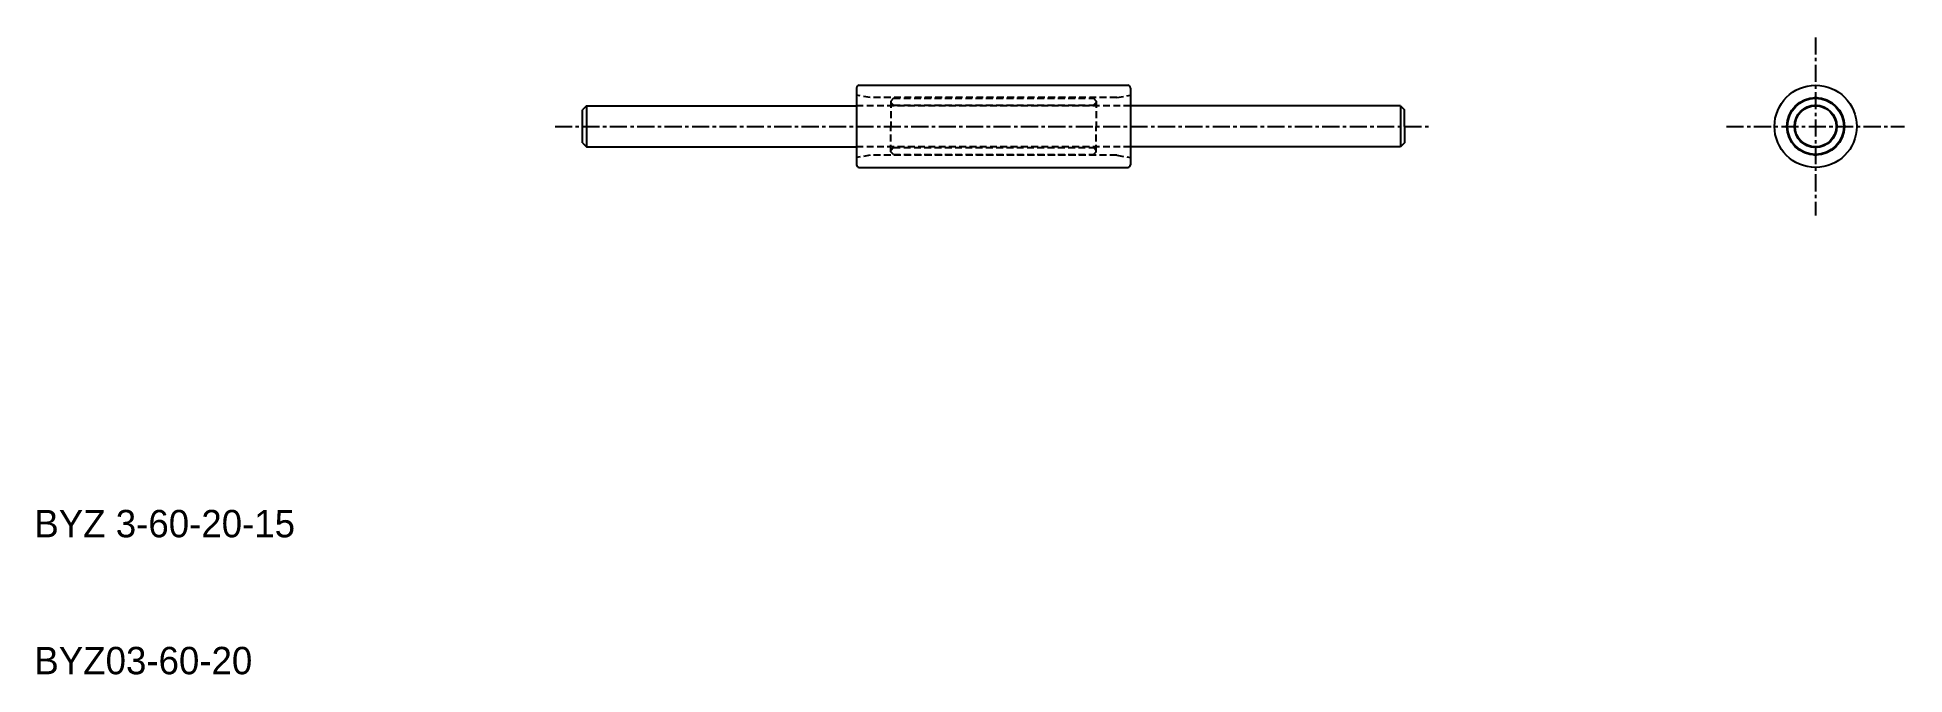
# Model space of a CAD drawing. Extents: x 10 to 146, y 10 to 56.
import ezdxf

# ---------------------------------------------------------------- set-up
doc = ezdxf.new("R2010")
doc.units = 0
doc.linetypes.add('CENTER', pattern=[2, 1.25, -0.25, 0.25, -0.25])
doc.linetypes.add('DASHED', pattern=[0.75, 0.5, -0.25])
doc.layers.get('0').update_dxf_attribs({"linetype": 'CONTINUOUS'})
doc.layers.add('CENTER', color=1, linetype='CENTER')

# ---------------------------------------------------------------- blocks, each defined once
blk = doc.blocks.new('BGSC3')
at = {"color": 3, "linetype": 'DASHED'}
for p, q in [((0.2, 2.05), (0, 1.85)), ((0, 1.85), (0, 0)), ((0.2, 1.55), (0, 1.75)), ((0.2, 2.05), (14.8, 2.05)), ((0.2, 1.55), (14.8, 1.55)), ((14.8, 2.05), (15, 1.85)), ((14.8, 1.55), (15, 1.75)), ((15, 1.85), (15, 0)), ((0, -1.85), (0, 0)), ((15, -1.85), (15, 0)), ((0.2, -1.55), (0, -1.75)), ((0.2, -2.05), (0, -1.85)), ((0.2, -1.55), (14.8, -1.55)), ((0.2, -2.05), (14.8, -2.05)), ((14.8, -1.55), (15, -1.75)), ((15, -1.85), (14.8, -2.05))]:
    blk.add_line(p, q, dxfattribs=at)
at = {"layer": 'CENTER', "color": 1, "linetype": 'CENTER'}
blk.add_line((-0.5, 0), (15.5, 0), dxfattribs=at)

msp = doc.modelspace()

# ---------------------------------------------------------------- linework, layer by layer
at = {"color": 7, "linetype": 'CONTINUOUS'}
for p, q in [((70, 52.8), (70, 47.2)), ((70.2, 53), (89.8, 53)), ((90, 52.8), (90, 47.2)), ((50.3, 51.5), (50, 51.2)), ((50, 48.8), (50, 51.2)), ((50.3, 51.5), (70, 51.5)), ((50.3, 51.5), (50.3, 48.5)), ((109.7, 51.5), (90, 51.5)), ((109.7, 51.5), (109.7, 48.5)), ((109.7, 51.5), (110, 51.2)), ((110, 50), (110, 51.2)), ((110, 50), (110, 48.8)), ((50, 48.8), (50.3, 48.5)), ((50.3, 48.5), (70, 48.5)), ((109.7, 48.5), (90, 48.5)), ((110, 48.8), (109.7, 48.5)), ((70.2, 47), (89.8, 47))]:
    msp.add_line(p, q, dxfattribs=at)
at = {"color": 3, "linetype": 'DASHED'}
for p, q in [((71, 52.1), (70, 52.28)), ((89, 52.1), (71, 52.1)), ((89, 52.1), (90, 52.28)), ((90, 51.5), (70, 51.5)), ((90, 48.5), (70, 48.5)), ((71, 47.9), (70, 47.72)), ((89, 47.9), (71, 47.9)), ((89, 47.9), (90, 47.72))]:
    msp.add_line(p, q, dxfattribs=at)
at = {"color": 7, "linetype": 'CONTINUOUS'}
for radius in [3, 2.1, 2.05, 1.55, 1.5]:
    msp.add_circle((140, 50), radius, dxfattribs=at)
for centre, radius, start, end in [((70.2, 52.8), 0.2, 90, 180), ((89.8, 52.8), 0.2, 0, 90), ((140, 51.8), 0.3, 53.8884, 126.1116), ((138.44, 50.9), 0.3, 113.8884, 186.1116), ((138.44, 50.9), 0.3, 299.1817, 0.8183), ((140, 51.8), 0.3, 239.1817, 300.8183), ((141.56, 50.9), 0.3, 179.1817, 240.8183), ((141.56, 50.9), 0.3, 353.8884, 66.1116), ((138.44, 49.1), 0.3, 173.8884, 246.1116), ((138.44, 49.1), 0.3, 359.1817, 60.8183), ((141.56, 49.1), 0.3, 119.1817, 180.8183), ((141.56, 49.1), 0.3, 293.8884, 6.1116), ((140, 48.2), 0.3, 233.8884, 306.1116), ((140, 48.2), 0.3, 59.1817, 120.8183), ((70.2, 47.2), 0.2, 180, 270), ((89.8, 47.2), 0.2, 270, 0)]:
    msp.add_arc(centre, radius, start, end, dxfattribs=at)
at = {"layer": 'CENTER', "color": 1, "linetype": 'CENTER'}
for p, q in [((140, 56.5), (140, 43.5)), ((48, 50), (112, 50)), ((133.5, 50), (146.5, 50))]:
    msp.add_line(p, q, dxfattribs=at)

# ---------------------------------------------------------------- block references
at = {"color": 7, "linetype": 'CONTINUOUS'}
msp.add_blockref('BGSC3', (72.5, 50), dxfattribs=at)

# ---------------------------------------------------------------- texts
for s, p in [('BYZ 3-60-20-15', (10, 20)), ('BYZ03-60-20', (10, 10))]:
    msp.add_text(s, height=2, dxfattribs=at).set_placement(p)

doc.saveas('drawing.dxf')
